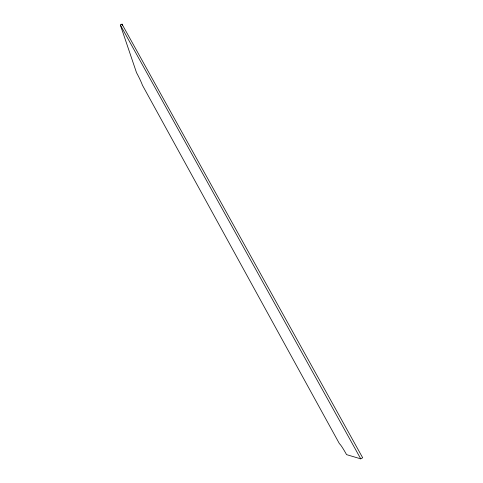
<?xml version="1.0" encoding="UTF-8"?>
<svg xmlns="http://www.w3.org/2000/svg" width="483" height="483" viewBox="0 0 483 483"><rect width="100%" height="100%" fill="white"/><g stroke="black" fill="none" stroke-linecap="round" stroke-linejoin="round"><path stroke-width="0.72" d="M360.747 458.85L362.667 457.763L122.018 24.15L120.333 24.965L136.52 72.673A10.143 0.743 63.5 0 1 142.413 85.183L339.495 443.835A11.948 0.972 60.8 0 1 346.559 454.63L360.747 458.85L120.333 24.965M122.018 24.15L122.495 25.575"/></g></svg>
